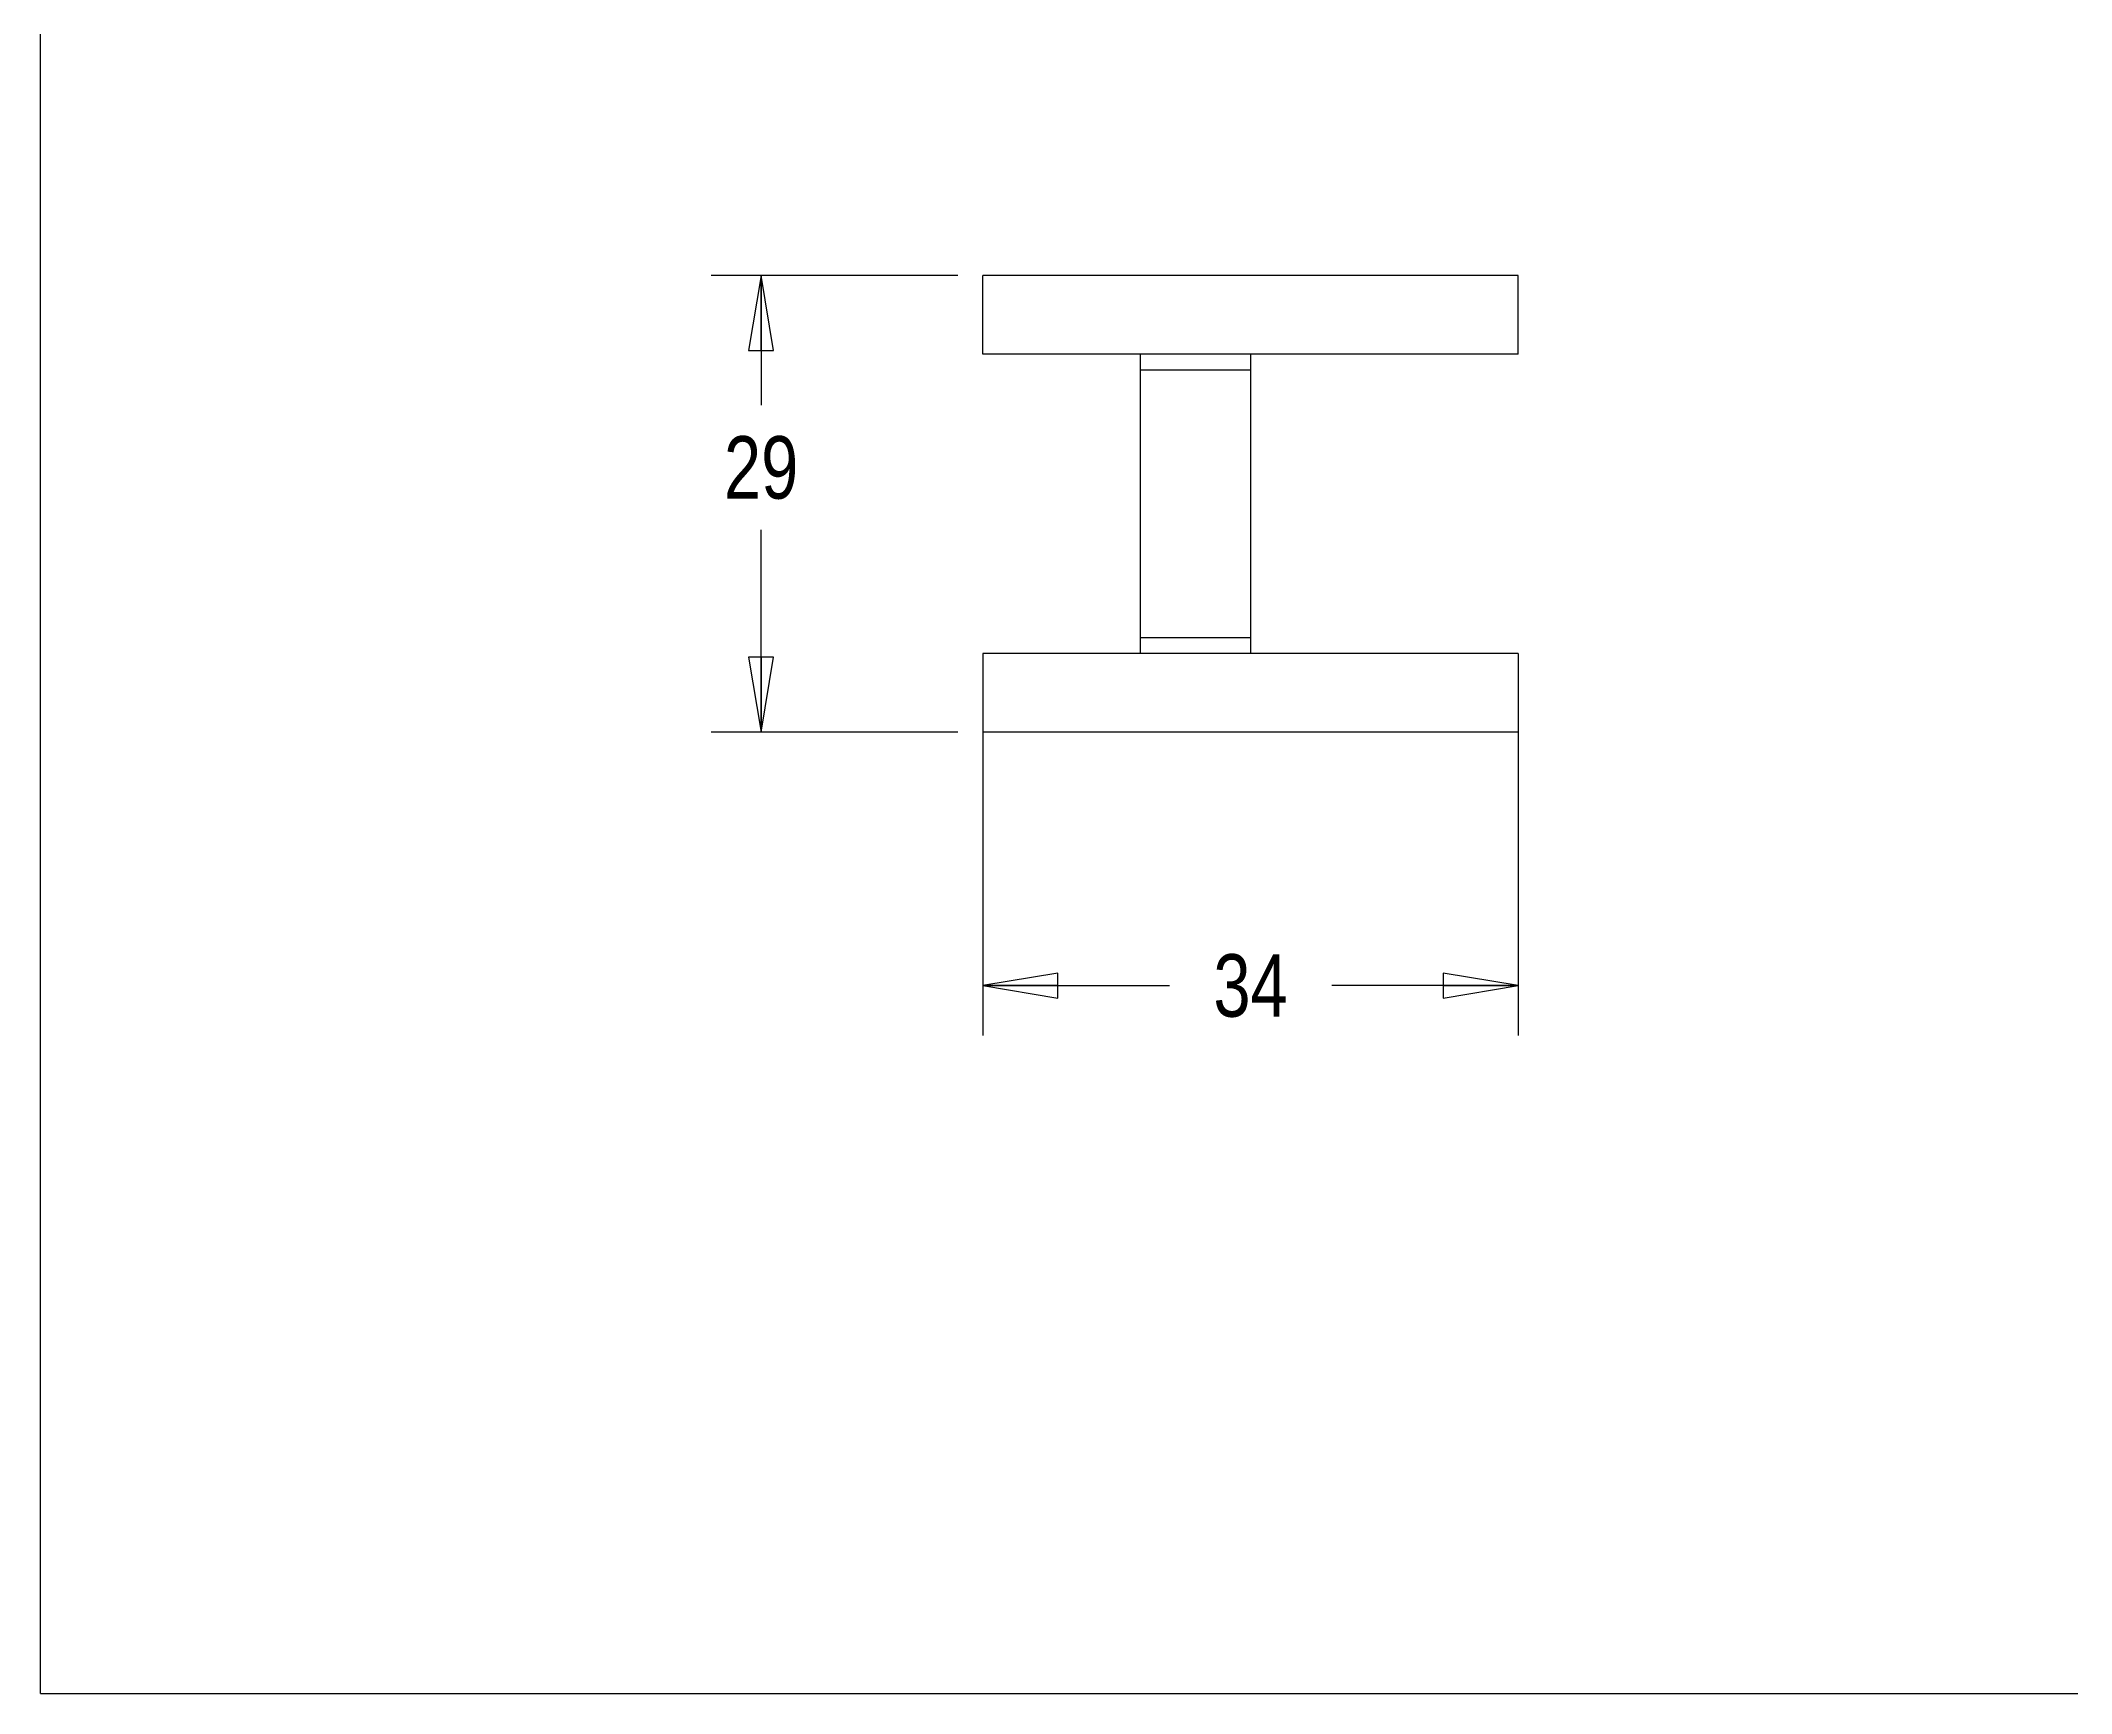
# Model space of a CAD drawing. Header units: millimetres. Extents: x 0 to 297, y 0 to 210.
# Drawn here: x 0 to 129, y 0 to 105 of the extents above; entities that cross this region are included whole.
import ezdxf

# ---------------------------------------------------------------- set-up
doc = ezdxf.new("R2010")
doc.units = ezdxf.units.MM
doc.header["$LTSCALE"] = 0.64311
doc.header["$MEASUREMENT"] = 0
doc.layers.get('0').update_dxf_attribs({"linetype": 'CONTINUOUS'})
doc.styles.get("Standard").update_dxf_attribs({"font": 'txt', "width": 0.8})
doc.dimstyles.new('DIMSTYLE_1', dxfattribs={"dimtxt": 0.15625, "dimasz": 0.1875, "dimexe": 0.125, "dimexo": 0.625, "dimgap": 0.078125, "dimtad": 1, "dimzin": 4, "dimtxsty": 'STANDARD', "dimblk": 'CLOSED', "dimblk1": 'CLOSED', "dimblk2": 'CLOSED', "dimcen": 2.5, "dimazin": 1, "dimtfac": 1, "dimtmove": 0, "dimatfit": 3, "dimldrblk": 'CLOSED', "dimtzin": 4})

# ---------------------------------------------------------------- blocks, each defined once
blk = doc.blocks.new('_CLOSED')
at = {"color": 0, "linetype": 'ByBlock'}
for p, q in [((0, 0), (-1, 0.167)), ((-1, 0.167), (-1, -0.167)), ((-1, -0.167), (0, 0)), ((-1, 0), (0, 0))]:
    blk.add_line(p, q, dxfattribs=at)
blk = doc.blocks.new('*D1')
at = {"color": 2, "linetype": 'Continuous', "transparency": 16777216}
for p, q in [((59.86, 64.48), (59.86, 41.8)), ((93.86, 64.48), (93.86, 41.8)), ((59.86, 44.97), (71.7, 44.97)), ((93.86, 44.97), (82.02, 44.97))]:
    blk.add_line(p, q, dxfattribs=at)
at = {"color": 2, "linetype": 'Continuous', "transparency": 16777216, "xscale": 4.762499999999999, "yscale": 4.762499999999999, "zscale": 4.762499999999999, "rotation": 180}
blk.add_blockref('_CLOSED', (59.86, 44.97), dxfattribs=at)
at = {"color": 2, "linetype": 'Continuous', "transparency": 16777216, "xscale": 4.762499999999999, "yscale": 4.762499999999999, "zscale": 4.762499999999999}
blk.add_blockref('_CLOSED', (93.86, 44.97), dxfattribs=at)
at = {"color": 2, "linetype": 'Continuous', "transparency": 16777216, "insert": (76.86, 46.96), "char_height": 3.969, "width": 6.35, "attachment_point": 2, "line_spacing_factor": 0.9}
blk.add_mtext('34', dxfattribs=at)
blk = doc.blocks.new('*D12')
at = {"color": 2, "linetype": 'Continuous', "transparency": 16777216}
for p, q in [((58.27, 90.07), (42.59, 90.07)), ((45.77, 90.07), (45.77, 81.85)), ((45.77, 61.07), (45.77, 73.92)), ((58.27, 61.07), (42.59, 61.07))]:
    blk.add_line(p, q, dxfattribs=at)
at = {"color": 2, "linetype": 'Continuous', "transparency": 16777216, "xscale": 4.762499999999999, "yscale": 4.762499999999999, "zscale": 4.762499999999999}
for p, rotation in [((45.77, 90.07), 90), ((45.77, 61.07), -90.00000000000001)]:
    blk.add_blockref('_CLOSED', p, dxfattribs=dict(at, rotation=rotation))
at = {"color": 2, "linetype": 'Continuous', "transparency": 16777216, "insert": (45.77, 79.87), "char_height": 3.969, "width": 6.35, "attachment_point": 2, "line_spacing_factor": 0.9}
blk.add_mtext('29', dxfattribs=at)

msp = doc.modelspace()

# ---------------------------------------------------------------- linework, layer by layer
at = {"color": 7, "linetype": 'Continuous'}
for p, q in [((0, 0), (0, 210)), ((59.86, 85.07), (59.86, 90.07)), ((93.86, 90.07), (59.86, 90.07)), ((93.86, 85.07), (93.86, 90.07)), ((93.86, 85.07), (59.86, 85.07)), ((69.86, 66.07), (69.86, 85.07)), ((76.86, 84.07), (69.86, 84.07)), ((76.86, 85.07), (76.86, 66.07)), ((59.86, 66.07), (59.86, 61.07)), ((93.86, 66.07), (59.86, 66.07)), ((69.86, 67.07), (76.86, 67.07)), ((93.86, 66.07), (93.86, 61.07)), ((93.86, 61.07), (59.86, 61.07)), ((0, 0), (297, 0))]:
    msp.add_line(p, q, dxfattribs=at)

# ---------------------------------------------------------------- dimensions: what is measured, and where the dimension line sits
at = {"color": 2, "linetype": 'Continuous'}
dim = msp.add_linear_dim(base=(45.768, 61.07), p1=(59.86, 90.07), p2=(59.86, 61.07), angle=270, dimstyle='DIMSTYLE_1', dxfattribs=at)
dim.commit()
dim.dimension.update_dxf_attribs({"geometry": '*D12', "text_midpoint": (45.768, 77.886), "dimtype": 160})
dim = msp.add_linear_dim(base=(93.86, 44.974), p1=(59.86, 66.07), p2=(93.86, 66.07), dimstyle='DIMSTYLE_1', dxfattribs=at)
dim.commit()
dim.dimension.update_dxf_attribs({"geometry": '*D1', "text_midpoint": (76.96, 44.974), "dimtype": 160})

doc.saveas('drawing.dxf')
